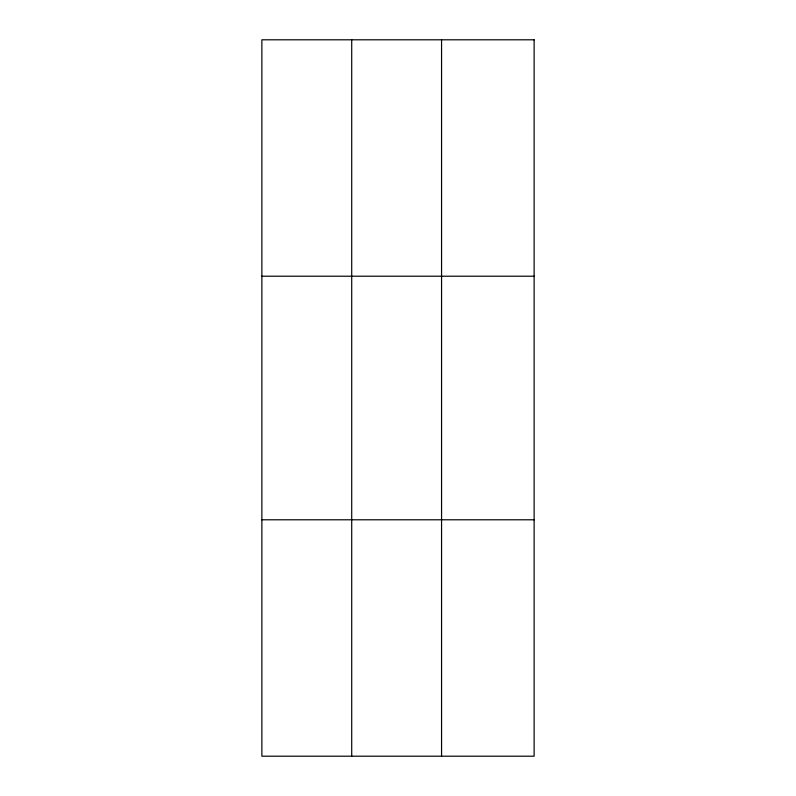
<?xml version="1.0" encoding="UTF-8"?>
<svg xmlns="http://www.w3.org/2000/svg" width="796" height="796" viewBox="0 0 796 796"><rect width="100%" height="100%" fill="white"/><g stroke="black" fill="none" stroke-linecap="round" stroke-linejoin="round"><path stroke-width="1.19" d="M351.713 756.2L351.713 39.8M441.561 756.2L441.561 39.8M261.874 276.212L534.126 276.212M261.874 519.788L534.126 519.788M534.126 39.8L534.126 756.2L261.874 756.2L261.874 39.8L534.126 39.8"/></g></svg>
